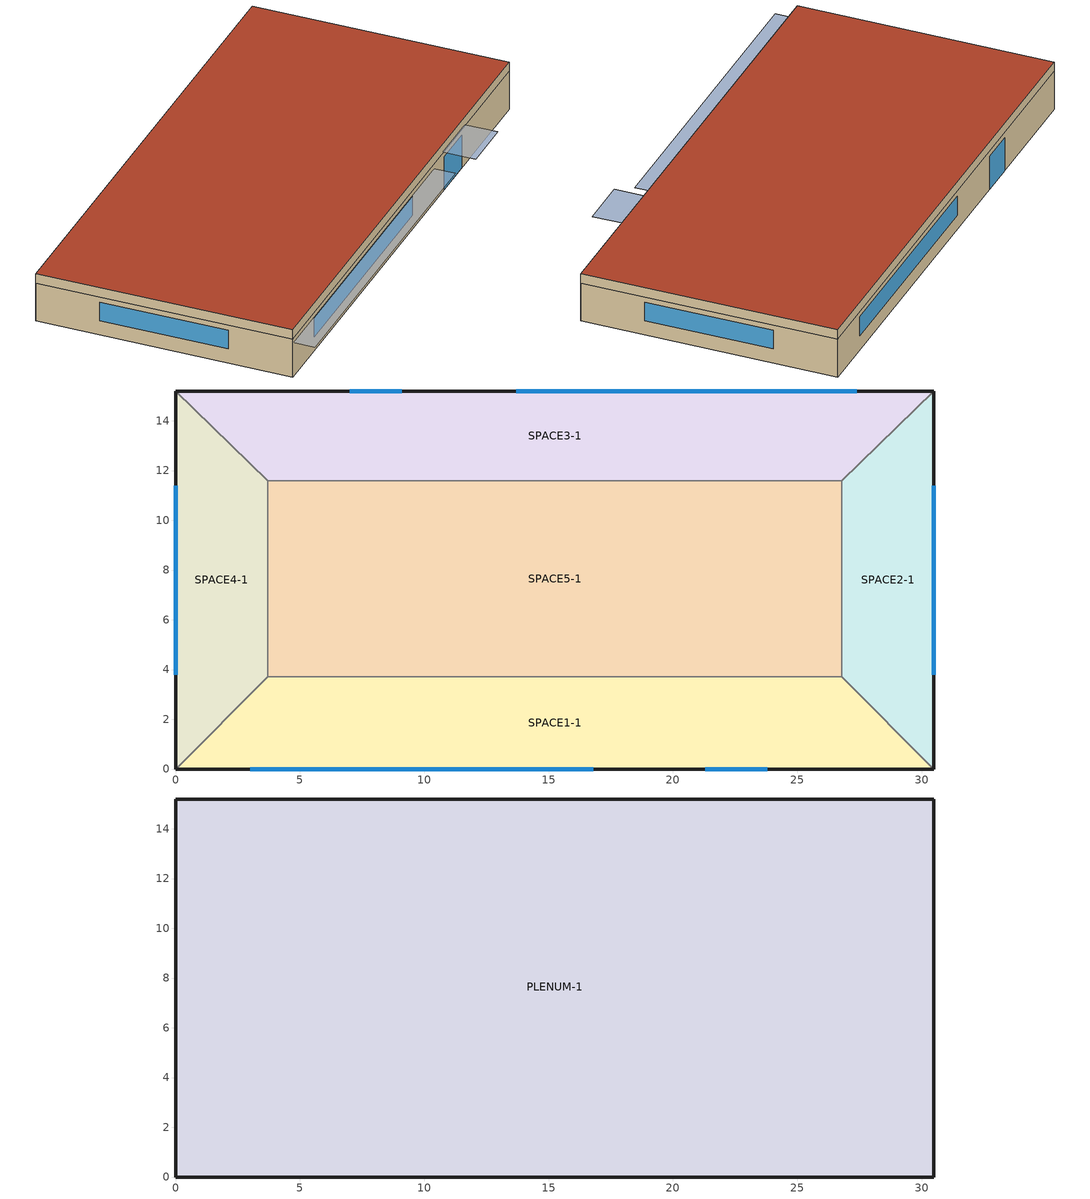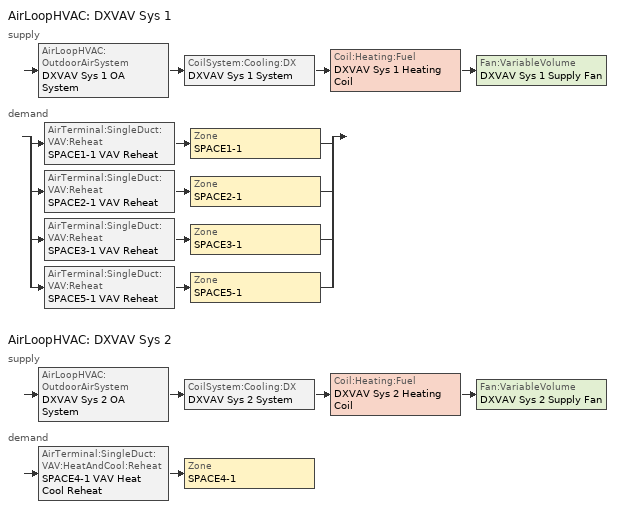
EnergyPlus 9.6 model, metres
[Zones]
SPACE3-1
 floor ground (FLOOR-SLAB-1): 26.8,11.6 3.7,11.6 0,15.2 30.5,15.2 z0
 wall outside (WALL-1): 30.5,15.2 0,15.2 z0:2.4
 wall to SPACE2-1 (INT-WALL-1): 26.8,11.6 30.5,15.2 z0:2.4
 wall to SPACE4-1 (INT-WALL-1): 0,15.2 3.7,11.6 z0:2.4
 wall to SPACE5-1 (INT-WALL-1): 3.7,11.6 26.8,11.6 z0:2.4
 window (Sgl Grey 3mm): 9.1,15.2 7,15.2 z0:2.1
 window (Dbl Clr 3mm/13mm Air): 27.4,15.2 13.7,15.2 z0.9:2.1
SPACE1-1
 floor ground (FLOOR-SLAB-1): 26.8,3.7 30.5,0 0,0 3.7,3.7 z0
 wall outside (WALL-1): 0,0 30.5,0 z0:2.4
 wall to SPACE2-1 (INT-WALL-1): 30.5,0 26.8,3.7 z0:2.4
 wall to SPACE4-1 (INT-WALL-1): 3.7,3.7 0,0 z0:2.4
 wall to SPACE5-1 (INT-WALL-1): 26.8,3.7 3.7,3.7 z0:2.4
 window (Sgl Grey 3mm): 21.3,0 23.8,0 z0:2.1
 window (Dbl Clr 3mm/13mm Air): 3,0 16.8,0 z0.9:2.1
SPACE2-1
 floor ground (FLOOR-SLAB-1): 26.8,11.6 30.5,15.2 30.5,0 26.8,3.7 z0
 wall outside (WALL-1): 30.5,0 30.5,15.2 z0:2.4
 wall to SPACE5-1 (INT-WALL-1): 26.8,11.6 26.8,3.7 z0:2.4
 window (Dbl Clr 3mm/13mm Air): 30.5,3.8 30.5,11.4 z0.9:2.1
SPACE4-1
 floor ground (FLOOR-SLAB-1): 3.7,3.7 0,0 0,15.2 3.7,11.6 z0
 wall outside (WALL-1): 0,15.2 0,0 z0:2.4
 wall to SPACE5-1 (INT-WALL-1): 3.7,3.7 3.7,11.6 z0:2.4
 window (Dbl Clr 3mm/13mm Air): 0,11.4 0,3.8 z0.9:2.1
SPACE5-1
 floor ground (FLOOR-SLAB-1): 26.8,11.6 26.8,3.7 3.7,3.7 3.7,11.6 z0
PLENUM-1
 floor to SPACE1-1 (CLNG-1): 26.8,3.7 30.5,0 0,0 3.7,3.7 z2.4
 floor to SPACE2-1 (CLNG-1): 26.8,11.6 30.5,15.2 30.5,0 26.8,3.7 z2.4
 floor to SPACE3-1 (CLNG-1): 26.8,11.6 3.7,11.6 0,15.2 30.5,15.2 z2.4
 floor to SPACE4-1 (CLNG-1): 3.7,3.7 0,0 0,15.2 3.7,11.6 z2.4
 floor to SPACE5-1 (CLNG-1): 26.8,11.6 26.8,3.7 3.7,3.7 3.7,11.6 z2.4
 wall outside (WALL-1): 30.5,15.2 0,15.2 0,0 30.5,0 30.5,15.2 z2.4:3
 roof outside (ROOF-1): 0,15.2 0,0 30.5,0 30.5,15.2 z3
shading: 0,-1.3 0,0 19.8,0 19.8,-1.3 z2.2; 21,-2 21,0 24.1,0 24.1,-2 z2.6
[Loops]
AirLoopHVAC 'DXVAV Sys 1'
 supply: AirLoopHVAC:OutdoorAirSystem 'DXVAV Sys 1 OA System' > CoilSystem:Cooling:DX 'DXVAV Sys 1 System' > Coil:Heating:Fuel 'DXVAV Sys 1 Heating Coil' > Fan:VariableVolume 'DXVAV Sys 1 Supply Fan'
 demand: split
  | AirTerminal:SingleDuct:VAV:Reheat 'SPACE1-1 VAV Reheat' > Zone 'SPACE1-1'
  | AirTerminal:SingleDuct:VAV:Reheat 'SPACE2-1 VAV Reheat' > Zone 'SPACE2-1'
  | AirTerminal:SingleDuct:VAV:Reheat 'SPACE3-1 VAV Reheat' > Zone 'SPACE3-1'
  | AirTerminal:SingleDuct:VAV:Reheat 'SPACE5-1 VAV Reheat' > Zone 'SPACE5-1'
AirLoopHVAC 'DXVAV Sys 2'
 supply: AirLoopHVAC:OutdoorAirSystem 'DXVAV Sys 2 OA System' > CoilSystem:Cooling:DX 'DXVAV Sys 2 System' > Coil:Heating:Fuel 'DXVAV Sys 2 Heating Coil' > Fan:VariableVolume 'DXVAV Sys 2 Supply Fan'
 demand: AirTerminal:SingleDuct:VAV:HeatAndCool:Reheat 'SPACE4-1 VAV Heat Cool Reheat' > Zone 'SPACE4-1'
[Building]
Building: Loads convergence tolerance value=0.04; Maximum number of warmup days=25; Minimum number of warmup days=6; North axis=30; Solar distribution=FullExterior; Temperature convergence tolerance value=0.4; Terrain=City
[Site:GroundTemperature:BuildingSurface]
21.5, 21.4, 21.5, 21.5, 22, 22.9, 23, 23.1, 23.1, 22.2, 21.7, 21.6
[Site:Location]
CHICAGO_IL_USA TMY2-94846: Elevation=190; Latitude=41.78; Longitude=-87.75; Time zone=-6
[SizingPeriod:DesignDay] Barometric pressure=99063; Day of month=21; Daylight saving time indicator=No; Humidity condition type=WetBulb; Rain indicator=No; Snow indicator=No; Solar model indicator=ASHRAEClearSky
Name | Daily dry bulb temperature range | Day type | Maximum dry bulb temperature | Month | Sky clearness | Wetbulb or dewpoint at maximum dry bulb | Wind direction | Wind speed
CHICAGO_IL_USA Annual Cooling 1% Design Conditions DB/MCWB | 10.7 | SummerDesignDay | 31.5 | 7 | 1 | 23 | 230 | 5.3
CHICAGO_IL_USA Annual Heating 99% Design Conditions DB | 0 | WinterDesignDay | -17.3 | 1 | 0 | -17.3 | 270 | 4.9
[Construction]
CLNG-1: MAT-CLNG-1
Dbl Clr 3mm/13mm Air: CLEAR 3MM, AIR 13MM, CLEAR 3MM
FLOOR-SLAB-1: CC03
INT-WALL-1: GP02, AL21, GP02
ROOF-1: RG01, BR01, IN46, WD01
Sgl Grey 3mm: GREY 3MM
WALL-1: WD01, PW03, IN02, GP01
[Material] Thermal absorptance=0.9
Name | Conductivity | Density | Roughness | Solar absorptance | Specific heat | Thickness | Visible absorptance
BR01 | 0.162 | 1121 | VeryRough | 0.7 | 1464 | 0.0095 | 0.7
CC03 | 1.31 | 2243 | MediumRough | 0.65 | 837 | 0.1016 | 0.65
GP01 | 0.16 | 801 | MediumSmooth | 0.75 | 837 | 0.0127 | 0.75
GP02 | 0.16 | 801 | MediumSmooth | 0.75 | 837 | 0.0159 | 0.75
IN02 | 0.043 | 10 | Rough | 0.75 | 837 | 0.0901 | 0.75
IN46 | 0.023 | 24 | VeryRough | 0.5 | 1590 | 0.0762 | 0.5
PW03 | 0.115 | 545 | MediumSmooth | 0.78 | 1213 | 0.0127 | 0.78
RG01 | 1.442 | 881 | Rough | 0.65 | 1674 | 0.0127 | 0.65
WD01 | 0.115 | 513 | MediumSmooth | 0.78 | 1381 | 0.0191 | 0.78
[Material:AirGap]
AL21: Thermal resistance=0.157
[Material:NoMass]
MAT-CLNG-1: Roughness=Rough; Solar absorptance=0.65; Thermal absorptance=0.65; Thermal resistance=0.652259; Visible absorptance=0.65
[WindowMaterial:Gas]
AIR 13MM: Gas type=Air; Thickness=0.0127
[WindowMaterial:Glazing] Back side infrared hemispherical emissivity=0.84; Conductivity=0.9; Front side infrared hemispherical emissivity=0.84; Infrared transmittance at normal incidence=0; Optical data type=SpectralAverage; Thickness=0.003
Name | Back side solar reflectance at normal incidence | Back side visible reflectance at normal incidence | Front side solar reflectance at normal incidence | Front side visible reflectance at normal incidence | Solar transmittance at normal incidence | Visible transmittance at normal incidence
CLEAR 3MM | 0.075 | 0.081 | 0.075 | 0.081 | 0.837 | 0.898
GREY 3MM | 0.061 | 0.061 | 0.061 | 0.061 | 0.626 | 0.611
[AirLoopHVAC] Design supply air flow rate=Autosize
DXVAV Sys 1; DXVAV Sys 2
[AirLoopHVAC:ReturnPlenum]
DXVAV Sys 1 Return Plenum: Zone=PLENUM-1
[AirTerminal:SingleDuct:VAV:HeatAndCool:Reheat]
SPACE4-1 VAV Heat Cool Reheat: Convergence tolerance=0.001; Maximum air flow rate=Autosize; Reheat coil=SPACE4-1 Reheat Coil; Zone minimum air flow fraction=0.2
[AirTerminal:SingleDuct:VAV:Reheat] Constant minimum air flow fraction=0.3; Convergence tolerance=0.001; Damper heating action=Reverse; Maximum air flow rate=Autosize; Zone minimum air flow input method=Constant
Name | Reheat coil
SPACE1-1 VAV Reheat | SPACE1-1 Reheat Coil
SPACE2-1 VAV Reheat | SPACE2-1 Reheat Coil
SPACE3-1 VAV Reheat | SPACE3-1 Reheat Coil
SPACE5-1 VAV Reheat | SPACE5-1 Reheat Coil
[AvailabilityManager:NightCycle] Applicability schedule=HVACTemplate-Always 1; Control type=CycleOnAny; Cycling run time=3600; Cycling run time control type=FixedRunTime; Fan schedule=FanAvailSched; Thermostat tolerance=0.2
DXVAV Sys 1 Availability; DXVAV Sys 2 Availability
[Coil:Cooling:DX:TwoSpeed] High speed gross rated cooling cop=3; High speed gross rated total cooling capacity=Autosize; High speed rated air flow rate=Autosize; High speed rated sensible heat ratio=Autosize; Low speed gross rated cooling cop=4.5; Low speed gross rated sensible heat ratio=Autosize; Low speed gross rated total cooling capacity=Autosize; Low speed rated air flow rate=Autosize
Name | Energy input ratio function of flow fraction curve | Energy input ratio function of temperature curve | Low speed energy input ratio function of temperature curve | Low speed total cooling capacity function of temperature curve | Part load fraction correlation curve | Total cooling capacity function of flow fraction curve | Total cooling capacity function of temperature curve
DXVAV Sys 1 Cooling Coil | DXVAV Sys 1 DX Coil EIR-FF | DXVAV Sys 1 DX Coil EIR-FT | DXVAV Sys 1 DX Coil Low EIR-FT | DXVAV Sys 1 DX Coil Low Cap-FT | DXVAV Sys 1 DX Coil PLF | DXVAV Sys 1 DX Coil Cap-FF | DXVAV Sys 1 DX Coil Cap-FT
DXVAV Sys 2 Cooling Coil | DXVAV Sys 2 DX Coil EIR-FF | DXVAV Sys 2 DX Coil EIR-FT | DXVAV Sys 2 DX Coil Low EIR-FT | DXVAV Sys 2 DX Coil Low Cap-FT | DXVAV Sys 2 DX Coil PLF | DXVAV Sys 2 DX Coil Cap-FF | DXVAV Sys 2 DX Coil Cap-FT
[Coil:Heating:Electric] Efficiency=1; Nominal capacity=Autosize
SPACE1-1 Reheat Coil; SPACE2-1 Reheat Coil; SPACE3-1 Reheat Coil; SPACE4-1 Reheat Coil; SPACE5-1 Reheat Coil
[Coil:Heating:Fuel] Burner efficiency=0.8; Fuel type=NaturalGas; Nominal capacity=Autosize; Parasitic electric load=0; Parasitic fuel load=0
Name | Part load fraction correlation curve
DXVAV Sys 1 Heating Coil | DXVAV Sys 1 Heating Coil PLF-FPLR
DXVAV Sys 2 Heating Coil | DXVAV Sys 2 Heating Coil PLF-FPLR
[CoilSystem:Cooling:DX] Dehumidification control type=None; Run on latent load=No; Run on sensible load=Yes
Name | Cooling coil
DXVAV Sys 1 System | DXVAV Sys 1 Cooling Coil
DXVAV Sys 2 System | DXVAV Sys 2 Cooling Coil
[Controller:OutdoorAir] Economizer control action type=ModulateFlow; Economizer control type=DifferentialDryBulb; Economizer maximum limit dry bulb temperature=19; Economizer minimum limit dry bulb temperature=4; Lockout type=NoLockout; Maximum outdoor air flow rate=Autosize; Minimum limit type=ProportionalMinimum; Minimum outdoor air flow rate=Autosize; Minimum outdoor air schedule=Min OA Sched
DXVAV Sys 1 OA Controller; DXVAV Sys 2 OA Controller
[DesignSpecification:OutdoorAir] Outdoor air flow per person=0.00944; Outdoor air flow per zone=0; Outdoor air flow per zone floor area=0; Outdoor air method=Flow/Person
SZ DSOA SPACE1-1; SZ DSOA SPACE2-1; SZ DSOA SPACE3-1; SZ DSOA SPACE4-1; SZ DSOA SPACE5-1
[DesignSpecification:ZoneAirDistribution] Zone air distribution effectiveness in cooling mode=1; Zone air distribution effectiveness in heating mode=1
SZ DSZAD SPACE1-1; SZ DSZAD SPACE2-1; SZ DSZAD SPACE3-1; SZ DSZAD SPACE4-1; SZ DSZAD SPACE5-1
[ElectricEquipment] Design level calculation method=EquipmentLevel; Fraction latent=0; Fraction lost=0; Fraction radiant=0.3; Schedule=EQUIP-1
Name | Zone or zonelist | Design level
SPACE1-1 ElecEq 1 | SPACE1-1 | 1056
SPACE2-1 ElecEq 1 | SPACE2-1 | 456
SPACE3-1 ElecEq 1 | SPACE3-1 | 1056
SPACE4-1 ElecEq 1 | SPACE4-1 | 456
SPACE5-1 ElecEq 1 | SPACE5-1 | 1976
[Fan:VariableVolume] Availability schedule=FanAvailSched; Fan power coefficient 1=0.350712; Fan power coefficient 2=0.308505; Fan power coefficient 3=-0.541374; Fan power coefficient 4=0.871988; Fan power coefficient 5=0; Fan power minimum flow fraction=0.25; Fan power minimum flow rate input method=Fraction; Fan total efficiency=0.7; Maximum flow rate=Autosize; Motor efficiency=0.9; Motor in airstream fraction=1; Pressure rise=1000
DXVAV Sys 1 Supply Fan; DXVAV Sys 2 Supply Fan
[Lights] Design level calculation method=LightingLevel; End use subcategory=GeneralLights; Fraction radiant=0.59; Fraction replaceable=0; Fraction visible=0.2; Return air fraction=0.2; Schedule=LIGHTS-1
Name | Zone or zonelist | Lighting level
SPACE1-1 Lights 1 | SPACE1-1 | 1584
SPACE2-1 Lights 1 | SPACE2-1 | 684
SPACE3-1 Lights 1 | SPACE3-1 | 1584
SPACE4-1 Lights 1 | SPACE4-1 | 684
SPACE5-1 Lights 1 | SPACE5-1 | 2964
[People] Activity level schedule=ActSchd; Fraction radiant=0.3; Number of people calculation method=People; Number of people schedule=OCCUPY-1
Name | Zone or zonelist | Number of people
SPACE1-1 People 1 | SPACE1-1 | 11
SPACE2-1 People 1 | SPACE2-1 | 5
SPACE3-1 People 1 | SPACE3-1 | 11
SPACE4-1 People 1 | SPACE4-1 | 5
SPACE5-1 People 1 | SPACE5-1 | 20
[SetpointManager:MixedAir] Control variable=Temperature
Name | Setpoint node or nodelist
DXVAV Sys 1 Cooling Coil Air Temp Manager | DXVAV Sys 1 Mixed Air Nodes
DXVAV Sys 1 Heating Coil Air Temp Manager | DXVAV Sys 1 Heating Coil Outlet
DXVAV Sys 2 Cooling Coil Air Temp Manager | DXVAV Sys 2 Mixed Air Nodes
DXVAV Sys 2 Heating Coil Air Temp Manager | DXVAV Sys 2 Heating Coil Outlet
[SetpointManager:Scheduled] Control variable=Temperature
Name | Schedule | Setpoint node or nodelist
DXVAV Sys 1 Cooling Supply Air Temp Manager | HVACTemplate-Always 12.8 | DXVAV Sys 1 Supply Fan Outlet
DXVAV Sys 1 Heating Supply Air Temp Manager | HVACTemplate-Always 10 | DXVAV Sys 1 Supply Path Inlet
DXVAV Sys 2 Heating Supply Air Temp Manager | HVACTemplate-Always 10 | DXVAV Sys 2 Supply Path Inlet
[SetpointManager:WarmestTemperatureFlow]
DXVAV Sys 2 Cooling Supply Air Temp Manager: Control variable=Temperature; Hvac air loop=DXVAV Sys 2; Maximum setpoint temperature=18; Minimum setpoint temperature=12.8; Minimum turndown ratio=0.2; Setpoint node or nodelist=DXVAV Sys 2 Supply Fan Outlet; Strategy=TemperatureFirst
[Sizing:System] 100 outdoor air in cooling=No; 100 outdoor air in heating=No; Central cooling capacity control method=OnOff; Central cooling design supply air humidity ratio=0.008; Central cooling design supply air temperature=12.8; Central heating design supply air humidity ratio=0.008; Central heating design supply air temperature=10; Central heating maximum system air flow ratio=0.3; Cooling design capacity=Autosize; Cooling design capacity method=CoolingDesignCapacity; Cooling supply air flow rate=0; Cooling supply air flow rate method=DesignDay; Design outdoor air flow rate=Autosize; Heating design capacity=Autosize; Heating design capacity method=HeatingDesignCapacity; Heating supply air flow rate=0; Heating supply air flow rate method=DesignDay; Precool design humidity ratio=0.008; Precool design temperature=11; Preheat design humidity ratio=0.008; Preheat design temperature=2; System outdoor air method=ZoneSum; Type of load to size on=Sensible; Type of zone sum to use=NonCoincident; Zone maximum outdoor air fraction=1
DXVAV Sys 1; DXVAV Sys 2
[Sizing:Zone] Cooling design air flow method=DesignDay; Cooling design air flow rate=0; Cooling minimum air flow fraction=0; Heating design air flow method=DesignDay; Heating design air flow rate=0; Heating maximum air flow fraction=0; Zone cooling design supply air humidity ratio=0.008; Zone cooling design supply air temperature=12.8; Zone cooling design supply air temperature difference=11.11; Zone cooling design supply air temperature input method=SupplyAirTemperature; Zone heating design supply air humidity ratio=0.008; Zone heating design supply air temperature=50; Zone heating design supply air temperature input method=SupplyAirTemperature
Name | Design specification outdoor air object | Design specification zone air distribution object | Zone heating design supply air temperature difference
SPACE1-1 | SZ DSOA SPACE1-1 | SZ DSZAD SPACE1-1
SPACE2-1 | SZ DSOA SPACE2-1 | SZ DSZAD SPACE2-1
SPACE3-1 | SZ DSOA SPACE3-1 | SZ DSZAD SPACE3-1
SPACE5-1 | SZ DSOA SPACE5-1 | SZ DSZAD SPACE5-1
SPACE4-1 | SZ DSOA SPACE4-1 | SZ DSZAD SPACE4-1 | 30
[ThermostatSetpoint:DualSetpoint]
All Zones Dual SP Control: Cooling setpoint temperature schedule=Clg-SetP-Sch; Heating setpoint temperature schedule=Htg-SetP-Sch
[Zone] Multiplier=1; Type=1
Name | Ceiling height | Volume
PLENUM-1 | 0.6096 | 283.2
SPACE1-1; SPACE3-1 | 2.4384 | 239.247
SPACE2-1; SPACE4-1 | 2.4384 | 103.311
SPACE5-1 | 2.4384 | 447.683
[ZoneControl:Thermostat] Control 1=All Zones Dual SP Control; Control type schedule=HVACTemplate-Always 4
Name | Zone or zonelist
SPACE1-1 Thermostat | SPACE1-1
SPACE2-1 Thermostat | SPACE2-1
SPACE3-1 Thermostat | SPACE3-1
SPACE4-1 Thermostat | SPACE4-1
SPACE5-1 Thermostat | SPACE5-1
[Zone equipment]
SPACE1-1: SPACE1-1 VAV Reheat
SPACE2-1: SPACE2-1 VAV Reheat
SPACE3-1: SPACE3-1 VAV Reheat
SPACE4-1: SPACE4-1 VAV Heat Cool Reheat
SPACE5-1: SPACE5-1 VAV Reheat
[ZoneInfiltration:DesignFlowRate] Constant term coefficient=0; Design flow rate calculation method=Flow/Zone; Schedule=INFIL-SCH; Temperature term coefficient=0; Velocity squared term coefficient=0; Velocity term coefficient=0.2237
Name | Zone or zonelist | Design flow rate
SPACE1-1 Infil 1 | SPACE1-1 | 0.0167
SPACE2-1 Infil 1 | SPACE2-1 | 0.00717
SPACE3-1 Infil 1 | SPACE3-1 | 0.0167
SPACE4-1 Infil 1 | SPACE4-1 | 0.00717
SPACE5-1 Infil 1 | SPACE5-1 | 0.031089
[Curve:Biquadratic] Maximum value of x=23.88889; Maximum value of y=46.11111; Minimum value of x=12.77778; Minimum value of y=23.88889
Name | Coefficient1 constant | Coefficient2 x | Coefficient3 x 2 | Coefficient4 y | Coefficient5 y 2 | Coefficient6 x y
DXVAV Sys 1 DX Coil Cap-FT; DXVAV Sys 1 DX Coil Low Cap-FT; DXVAV Sys 2 DX Coil Cap-FT; DXVAV Sys 2 DX Coil Low Cap-FT | 0.476428 | 0.0401147 | 0.000226411 | -0.000827136 | -7.3224e-06 | -0.000446278
DXVAV Sys 1 DX Coil EIR-FT; DXVAV Sys 2 DX Coil EIR-FT | 0.632475 | -0.0121321 | 0.000507773 | 0.0155377 | 0.00027284 | -0.000679201
DXVAV Sys 1 DX Coil Low EIR-FT; DXVAV Sys 2 DX Coil Low EIR-FT | 0.774645 | -0.0343731 | 0.000783173 | 0.0146596 | 0.000488851 | -0.000752036
[Curve:Cubic]
Name | Maximum value of x | Minimum value of x | Coefficient1 constant | Coefficient2 x | Coefficient3 x 2 | Coefficient4 x 3
DXVAV Sys 1 DX Coil Cap-FF; DXVAV Sys 2 DX Coil Cap-FF | 1.5 | 0.5 | 0.472786 | 1.24334 | -1.03871 | 0.322578
DXVAV Sys 1 DX Coil EIR-FF; DXVAV Sys 2 DX Coil EIR-FF | 1.5 | 0.5 | 1.00795 | 0.345441 | -0.692289 | 0.338899
DXVAV Sys 1 Heating Coil PLF-FPLR; DXVAV Sys 2 Heating Coil PLF-FPLR | 1 | 0 | 0.8 | 0.2 | 0 | 0
[Curve:Quadratic] Maximum value of x=1; Minimum value of x=0; Coefficient1 constant=0.85; Coefficient2 x=0.15; Coefficient3 x 2=0
DXVAV Sys 1 DX Coil PLF; DXVAV Sys 2 DX Coil PLF
[Schedule:Compact]
ActSchd: Through: 12/31, For: AllDays, Until: 24:00, 117.24
Clg-SetP-Sch: Through: 12/31, For: WeekDays CustomDay1 CustomDay2, Until: 7:00, 32, Until: 21:00, 24, Until: 24:00, 32, For: WeekEnds Holiday, Until: 24:00, 32, For: SummerDesignDay, Until: 24:00, 24, For: WinterDesignDay, Until: 24:00, 32
EQUIP-1: Through: 12/31, For: WeekDays SummerDesignDay CustomDay1 CustomDay2, Until: 8:00, 0.02, Until: 9:00, 0.4, Until: 14:00, 0.9, Until: 15:00, 0.8, Until: 16:00, 0.7, Until: 18:00, 0.5, Until: 21:00, 0.3, Until: 24:00, 0.02, For: Weekends WinterDesignDay Holiday, Until: 24:00, 0.02
FanAvailSched: Through: 12/31, For: WeekDays CustomDay1 CustomDay2, Until: 7:00, 0, Until: 21:00, 1, Until: 24:00, 0, For: Weekends Holiday, Until: 24:00, 0, For: SummerDesignDay, Until: 24:00, 1, For: WinterDesignDay, Until: 24:00, 1
HVACTemplate-Always 1: Through: 12/31, For: AllDays, Until: 24:00, 1
HVACTemplate-Always 4: Through: 12/31, For: AllDays, Until: 24:00, 4
HVACTemplate-Always 10: Through: 12/31, For: AllDays, Until: 24:00, 10
HVACTemplate-Always 12.8: Through: 12/31, For: AllDays, Until: 24:00, 12.8
Htg-SetP-Sch: Through: 12/31, For: WeekDays CustomDay1 CustomDay2, Until: 6:00, 13, Until: 7:00, 18, Until: 21:00, 23, Until: 24:00, 13, For: WeekEnds Holiday, Until: 24:00, 13, For: SummerDesignDay, Until: 24:00, 13, For: WinterDesignDay, Until: 24:00, 23
INFIL-SCH: Through: 12/31, For: WeekDays CustomDay1 CustomDay2, Until: 7:00, 1, Until: 21:00, 0, Until: 24:00, 1, For: Weekends Holiday, Until: 24:00, 1, For: SummerDesignDay, Until: 24:00, 1, For: WinterDesignDay, Until: 24:00, 1
LIGHTS-1: Through: 12/31, For: WeekDays SummerDesignDay CustomDay1 CustomDay2, Until: 8:00, 0.05, Until: 9:00, 0.9, Until: 10:00, 0.95, Until: 11:00, 1, Until: 12:00, 0.95, Until: 13:00, 0.8, Until: 14:00, 0.9, Until: 18:00, 1, Until: 19:00, 0.6, Until: 21:00, 0.4, Until: 24:00, 0.05, For: Weekends WinterDesignDay Holiday, Until: 24:00, 0.05
Min OA Sched: Through: 12/31, For: WeekDays CustomDay1 CustomDay2, Until: 8:00, 0, Until: 21:00, 1, Until: 24:00, 0, For: Weekends Holiday, Until: 24:00, 0, For: SummerDesignDay, Until: 24:00, 1, For: WinterDesignDay, Until: 24:00, 1
OCCUPY-1: Through: 12/31, For: WeekDays SummerDesignDay CustomDay1 CustomDay2, Until: 8:00, 0, Until: 11:00, 1, Until: 12:00, 0.8, Until: 13:00, 0.4, Until: 14:00, 0.8, Until: 18:00, 1, Until: 19:00, 0.5, Until: 21:00, 0.1, Until: 24:00, 0, For: Weekends WinterDesignDay Holiday, Until: 24:00, 0
